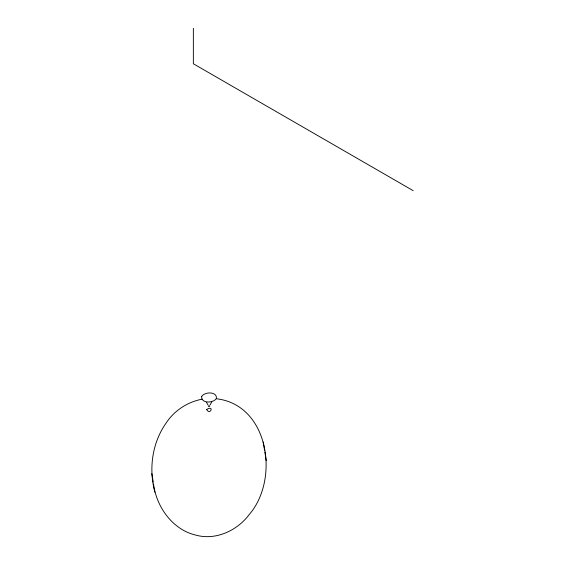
<?xml version="1.0" encoding="UTF-8"?>
<svg xmlns="http://www.w3.org/2000/svg" width="565" height="565" viewBox="0 0 565 565"><rect width="100%" height="100%" fill="white"/><g stroke="black" fill="none" stroke-linecap="round" stroke-linejoin="round"><path stroke-width="0.85" d="M216.31 398.742C269.025 404.759 279.774 479.445 249.13 514.666C237.187 530.655 215.54 540.719 195.702 535.076C172.551 529.673 156.336 506.791 153.532 483.958M209.996 405.041L211.79 401.877M208.76 405.868C207.588 406.638 210.42 406.631 209.347 405.861M202.178 399.173C187.757 401.87 174.472 410.416 166.371 422.691C152.183 442.487 148.524 468.844 154.895 492.214M413.177 190.673L193.357 63.76L193.357 28.25M206.486 402.386L208.061 405.084M263.198 442L264.568 450.256M264.844 452.113L266.249 460.616M151.83 473.597L153.242 482.1M201.67 396.468C200.78 403.594 213.436 403.346 216.402 398.459C217.292 391.333 204.636 391.58 201.67 396.468M206.642 409.484C210.166 415.981 214.728 404.66 206.642 409.484"/></g></svg>
